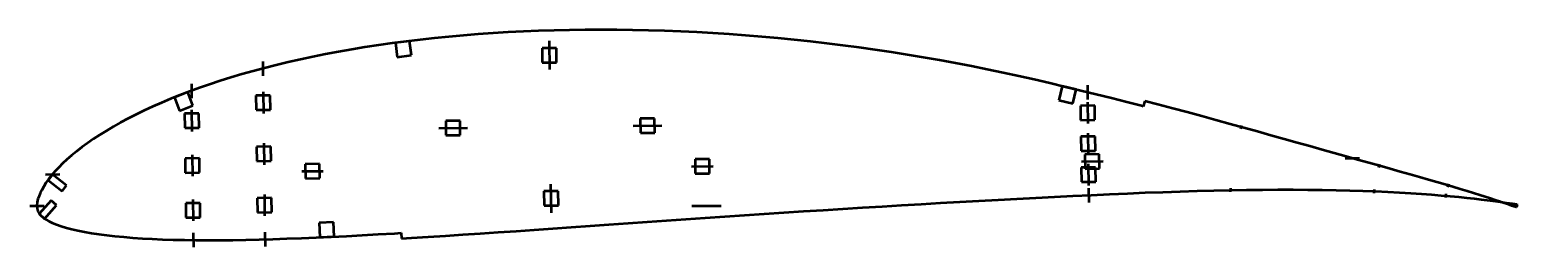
# Model space of a CAD drawing. Header units: metres. Extents: x -145 to 270, y -12 to 49.
import ezdxf

# ---------------------------------------------------------------- set-up
doc = ezdxf.new("R2010")
doc.units = ezdxf.units.M
for name, color, linetype, lineweight in [('FoilLayer', 1, 'Continuous', 50), ('StringerLayer', 1, 'Continuous', 50), ('SubLayer', 1, 'Continuous', 50)]:
    doc.layers.add(name, color=color, linetype=linetype, lineweight=lineweight)

msp = doc.modelspace()

# ---------------------------------------------------------------- linework, layer by layer
at = {"layer": 'FoilLayer'}
for p, q in [((-40.22, 45.87), (-44.1, 45.36)), ((-36.28, 46.35), (-40.22, 45.87)), ((-32.3, 46.79), (-36.28, 46.35)), ((-28.28, 47.19), (-32.3, 46.79)), ((-24.22, 47.55), (-28.28, 47.19)), ((-20.1, 47.88), (-24.22, 47.55)), ((-15.93, 48.17), (-20.1, 47.88)), ((-11.73, 48.43), (-15.93, 48.17)), ((-7.5, 48.65), (-11.73, 48.43)), ((-3.25, 48.82), (-7.5, 48.65)), ((1.06, 48.96), (-3.25, 48.82)), ((5.39, 49.05), (1.06, 48.96)), ((9.75, 49.11), (5.39, 49.05)), ((14.14, 49.14), (9.75, 49.11)), ((18.55, 49.13), (14.14, 49.14)), ((22.98, 49.07), (18.55, 49.13)), ((27.43, 48.97), (22.98, 49.07)), ((31.9, 48.83), (27.43, 48.97)), ((36.39, 48.66), (31.9, 48.83)), ((40.89, 48.45), (36.39, 48.66)), ((45.4, 48.19), (40.89, 48.45)), ((49.92, 47.9), (45.4, 48.19)), ((54.45, 47.57), (49.92, 47.9)), ((58.99, 47.2), (54.45, 47.57)), ((63.53, 46.79), (58.99, 47.2)), ((68.07, 46.35), (63.53, 46.79)), ((72.61, 45.87), (68.07, 46.35)), ((77.14, 45.34), (72.61, 45.87)), ((-66.23, 41.59), (-69.71, 40.84)), ((-62.69, 42.3), (-66.23, 41.59)), ((-59.08, 42.98), (-62.69, 42.3)), ((-55.42, 43.63), (-59.08, 42.98)), ((-51.71, 44.24), (-55.42, 43.63)), ((-47.94, 44.81), (-51.71, 44.24)), ((-44.1, 45.36), (-47.94, 44.81)), ((81.66, 44.78), (77.14, 45.34)), ((86.18, 44.18), (81.66, 44.78)), ((90.7, 43.54), (86.18, 44.18)), ((95.21, 42.87), (90.7, 43.54)), ((99.7, 42.16), (95.21, 42.87)), ((104.17, 41.41), (99.7, 42.16)), ((-82.93, 37.59), (-86.08, 36.7)), ((-79.73, 38.45), (-82.93, 37.59)), ((-76.45, 39.28), (-79.73, 38.45)), ((-73.12, 40.08), (-76.45, 39.28)), ((-69.71, 40.84), (-73.12, 40.08)), ((108.64, 40.62), (104.17, 41.41)), ((113.09, 39.8), (108.64, 40.62)), ((117.52, 38.94), (113.09, 39.8)), ((121.94, 38.06), (117.52, 38.94)), ((126.34, 37.14), (121.94, 38.06)), ((-95.05, 33.89), (-97.89, 32.9)), ((-92.13, 34.85), (-95.05, 33.89)), ((-89.14, 35.79), (-92.13, 34.85)), ((-86.08, 36.7), (-89.14, 35.79)), ((130.71, 36.19), (126.34, 37.14)), ((135.07, 35.21), (130.71, 36.19)), ((139.42, 34.2), (135.07, 35.21)), ((143.76, 33.16), (139.42, 34.2)), ((-105.96, 29.82), (-108.49, 28.76)), ((-103.35, 30.86), (-105.96, 29.82)), ((-100.65, 31.89), (-103.35, 30.86)), ((-97.89, 32.9), (-100.65, 31.89)), ((148.08, 32.13), (143.76, 33.16)), ((152.37, 31.08), (148.08, 32.13)), ((156.62, 30.02), (152.37, 31.08)), ((160.84, 28.95), (156.62, 30.02)), ((165.89, 29.24), (165.49, 27.74)), ((169.57, 28.28), (165.89, 29.24)), ((-115.57, 25.48), (-117.78, 24.35)), ((-113.29, 26.58), (-115.57, 25.48)), ((-110.93, 27.68), (-113.29, 26.58)), ((-108.49, 28.76), (-110.93, 27.68)), ((165.02, 27.87), (160.84, 28.95)), ((165.49, 27.74), (165.02, 27.87)), ((173.68, 27.18), (169.57, 28.28)), ((177.75, 26.09), (173.68, 27.18)), ((181.77, 24.99), (177.75, 26.09)), ((185.75, 23.9), (181.77, 24.99)), ((-123.84, 20.96), (-125.68, 19.81)), ((-121.92, 22.09), (-123.84, 20.96)), ((-119.89, 23.23), (-121.92, 22.09)), ((-117.78, 24.35), (-119.89, 23.23)), ((189.68, 22.82), (185.75, 23.9)), ((193.55, 21.76), (189.68, 22.82)), ((197.36, 20.7), (193.55, 21.76)), ((-129.11, 17.49), (-130.7, 16.34)), ((-127.44, 18.66), (-129.11, 17.49)), ((-125.68, 19.81), (-127.44, 18.66)), ((201.1, 19.66), (197.36, 20.7)), ((204.78, 18.62), (201.1, 19.66)), ((208.4, 17.61), (204.78, 18.62)), ((211.94, 16.62), (208.4, 17.61)), ((215.4, 15.65), (211.94, 16.62)), ((-134.86, 12.92), (-136.07, 11.78)), ((-133.57, 14.06), (-134.86, 12.92)), ((-132.18, 15.19), (-133.57, 14.06)), ((-130.7, 16.34), (-132.18, 15.19)), ((218.78, 14.69), (215.4, 15.65)), ((222.08, 13.76), (218.78, 14.69)), ((225.29, 12.86), (222.08, 13.76)), ((228.41, 11.98), (225.29, 12.86)), ((-139.14, 8.47), (-139.98, 7.4)), ((-138.21, 9.55), (-139.14, 8.47)), ((-137.18, 10.66), (-138.21, 9.55)), ((-136.07, 11.78), (-137.18, 10.66)), ((231.44, 11.12), (228.41, 11.98)), ((234.36, 10.29), (231.44, 11.12)), ((237.19, 9.49), (234.36, 10.29)), ((239.92, 8.72), (237.19, 9.49)), ((242.53, 7.97), (239.92, 8.72)), ((-141.92, 4.41), (-142.35, 3.53)), ((-141.36, 5.38), (-141.92, 4.41)), ((-140.72, 6.37), (-141.36, 5.38)), ((-139.98, 7.4), (-140.72, 6.37)), ((175.73, 4.01), (180.48, 4.16)), ((180.48, 4.16), (185.17, 4.28)), ((185.17, 4.28), (189.78, 4.38)), ((189.78, 4.38), (194.3, 4.44)), ((194.3, 4.44), (198.72, 4.48)), ((198.72, 4.48), (203.04, 4.51)), ((203.04, 4.51), (207.28, 4.52)), ((207.28, 4.52), (211.41, 4.49)), ((211.41, 4.49), (215.43, 4.43)), ((215.43, 4.43), (219.32, 4.36)), ((219.32, 4.36), (223.1, 4.28)), ((223.1, 4.28), (226.76, 4.17)), ((226.76, 4.17), (230.3, 4.04)), ((245.04, 7.26), (242.53, 7.97)), ((247.43, 6.57), (245.04, 7.26)), ((249.71, 5.91), (247.43, 6.57)), ((251.87, 5.27), (249.71, 5.91)), ((253.92, 4.66), (251.87, 5.27)), ((255.85, 4.07), (253.92, 4.66)), ((-143.25, 0.12), (-143.26, 0.01)), ((-143.26, 0.01), (-143.21, -0.7)), ((-143.16, 1.02), (-143.25, 0.12)), ((-142.97, 1.91), (-143.16, 1.02)), ((-142.74, 2.54), (-142.97, 1.91)), ((-142.35, 3.53), (-142.74, 2.54)), ((92.58, -0.17), (98.04, 0.15)), ((98.04, 0.15), (103.46, 0.47)), ((103.46, 0.47), (108.87, 0.79)), ((108.87, 0.79), (114.26, 1.1)), ((114.26, 1.1), (119.63, 1.39)), ((119.63, 1.39), (124.95, 1.67)), ((124.95, 1.67), (130.23, 1.96)), ((130.23, 1.96), (135.47, 2.24)), ((135.47, 2.24), (140.69, 2.51)), ((140.69, 2.51), (145.86, 2.76)), ((145.86, 2.76), (150.97, 3)), ((150.97, 3), (156.03, 3.23)), ((156.03, 3.23), (161.04, 3.46)), ((161.04, 3.46), (166, 3.67)), ((166, 3.67), (170.9, 3.85)), ((170.9, 3.85), (175.73, 4.01)), ((230.3, 4.04), (233.69, 3.88)), ((233.69, 3.88), (236.96, 3.72)), ((236.96, 3.72), (240.09, 3.55)), ((240.09, 3.55), (243.09, 3.36)), ((243.09, 3.36), (245.93, 3.14)), ((245.93, 3.14), (248.62, 2.92)), ((248.62, 2.92), (251.14, 2.7)), ((251.14, 2.7), (253.53, 2.48)), ((253.53, 2.48), (255.76, 2.26)), ((255.76, 2.26), (257.83, 2.03)), ((257.66, 3.52), (255.85, 4.07)), ((259.35, 2.99), (257.66, 3.52)), ((257.83, 2.03), (259.74, 1.8)), ((260.91, 2.5), (259.35, 2.99)), ((259.74, 1.8), (261.48, 1.58)), ((262.35, 2.04), (260.91, 2.5)), ((261.48, 1.58), (263.05, 1.38)), ((263.67, 1.61), (262.35, 2.04)), ((263.05, 1.38), (264.45, 1.18)), ((264.86, 1.21), (263.67, 1.61)), ((264.45, 1.18), (265.7, 1.01)), ((265.93, 0.86), (264.86, 1.21)), ((265.7, 1.01), (266.78, 0.86)), ((266.87, 0.54), (265.93, 0.86)), ((266.78, 0.86), (267.7, 0.72)), ((267.68, 0.26), (266.87, 0.54)), ((268.35, 0.03), (267.68, 0.26)), ((267.7, 0.72), (268.45, 0.61)), ((268.88, -0.16), (268.35, 0.03)), ((268.45, 0.61), (269.04, 0.52)), ((269.04, 0.52), (269.46, 0.45)), ((269.46, 0.45), (269.74, 0.41)), ((269.83, 0.4), (269.6, -0.4)), ((269.74, 0.41), (269.83, 0.4)), ((-143.21, -0.7), (-143.07, -1.21)), ((-143.07, -1.21), (-142.85, -1.7)), ((-142.85, -1.7), (-142.5, -2.24)), ((-142.5, -2.24), (-142.05, -2.76)), ((-142.05, -2.76), (-141.47, -3.28)), ((-141.47, -3.28), (-140.79, -3.79)), ((-140.79, -3.79), (-139.96, -4.27)), ((27.03, -4.48), (32.41, -4.1)), ((32.41, -4.1), (37.83, -3.73)), ((37.83, -3.73), (43.26, -3.36)), ((43.26, -3.36), (48.7, -2.99)), ((48.7, -2.99), (54.16, -2.62)), ((54.16, -2.62), (59.65, -2.24)), ((59.65, -2.24), (65.15, -1.88)), ((65.15, -1.88), (70.64, -1.54)), ((70.64, -1.54), (76.13, -1.19)), ((76.13, -1.19), (81.61, -0.84)), ((81.61, -0.84), (87.1, -0.5)), ((87.1, -0.5), (92.58, -0.17)), ((269.27, -0.29), (268.88, -0.16)), ((269.52, -0.38), (269.27, -0.29)), ((269.6, -0.4), (269.52, -0.38)), ((-139.96, -4.27), (-138.95, -4.75)), ((-138.95, -4.75), (-137.77, -5.22)), ((-137.77, -5.22), (-136.44, -5.69)), ((-136.44, -5.69), (-135.02, -6.13)), ((-135.02, -6.13), (-133.48, -6.54)), ((-133.48, -6.54), (-131.8, -6.92)), ((-131.8, -6.92), (-129.97, -7.28)), ((-129.97, -7.28), (-128.01, -7.62)), ((-128.01, -7.62), (-125.95, -7.94)), ((-125.95, -7.94), (-123.78, -8.23)), ((-123.78, -8.23), (-121.48, -8.48)), ((-56.82, -8.44), (-52.45, -8.22)), ((-52.45, -8.22), (-48, -7.96)), ((-48, -7.96), (-43.45, -7.69)), ((-43.45, -7.69), (-41.62, -7.58)), ((-41.62, -7.58), (-41.53, -9.13)), ((-29.27, -8.38), (-24.44, -8.05)), ((-24.44, -8.05), (-19.53, -7.72)), ((-19.53, -7.72), (-14.55, -7.38)), ((-14.55, -7.38), (-9.53, -7.05)), ((-9.53, -7.05), (-4.45, -6.7)), ((-4.45, -6.7), (0.68, -6.33)), ((0.68, -6.33), (5.87, -5.96)), ((5.87, -5.96), (11.1, -5.59)), ((11.1, -5.59), (16.38, -5.23)), ((16.38, -5.23), (21.69, -4.86)), ((21.69, -4.86), (27.03, -4.48)), ((-121.48, -8.48), (-119.04, -8.7)), ((-119.04, -8.7), (-116.48, -8.91)), ((-116.48, -8.91), (-113.82, -9.1)), ((-113.82, -9.1), (-111.06, -9.26)), ((-111.06, -9.26), (-108.19, -9.38)), ((-108.19, -9.38), (-105.2, -9.47)), ((-105.2, -9.47), (-102.07, -9.53)), ((-102.07, -9.53), (-98.86, -9.58)), ((-98.86, -9.58), (-95.55, -9.6)), ((-95.55, -9.6), (-92.14, -9.59)), ((-92.14, -9.59), (-88.61, -9.55)), ((-88.61, -9.55), (-84.96, -9.48)), ((-84.96, -9.48), (-81.22, -9.4)), ((-81.22, -9.4), (-77.39, -9.3)), ((-77.39, -9.3), (-73.47, -9.17)), ((-73.47, -9.17), (-69.46, -9.01)), ((-69.46, -9.01), (-65.33, -8.83)), ((-65.33, -8.83), (-61.11, -8.64)), ((-61.11, -8.64), (-56.82, -8.44)), ((-41.53, -9.13), (-38.72, -8.96)), ((-38.72, -8.96), (-34.03, -8.68)), ((-34.03, -8.68), (-29.27, -8.38))]:
    msp.add_line(p, q, dxfattribs=at)
at = {"layer": 'StringerLayer'}
for p, q in [((-39.26, 45.99), (-43.22, 45.47)), ((-38.73, 42.03), (-39.26, 45.99)), ((-43.22, 45.47), (-42.7, 41.51)), ((-42.7, 41.51), (-38.73, 42.03)), ((142.84, 33.39), (141.91, 29.5)), ((146.73, 32.45), (142.84, 33.39)), ((-101.17, 31.7), (-104.9, 30.27)), ((-104.9, 30.27), (-103.47, 26.53)), ((-99.74, 27.96), (-101.17, 31.7)), ((141.91, 29.5), (145.79, 28.56)), ((145.79, 28.56), (146.73, 32.45)), ((-103.47, 26.53), (-99.74, 27.96)), ((-138.91, 8.77), (-140.14, 7.19)), ((-134.98, 5.68), (-138.91, 8.77)), ((-140.14, 7.19), (-136.21, 4.11)), ((-136.21, 4.11), (-134.98, 5.68)), ((-139.28, 1.47), (-142.6, -2.27)), ((-141.1, -3.6), (-137.78, 0.14)), ((-137.78, 0.14), (-139.28, 1.47)), ((-142.6, -2.27), (-141.1, -3.6)), ((-60.52, -4.61), (-64.51, -4.79)), ((-64.51, -4.79), (-64.34, -8.79)), ((-60.34, -8.61), (-60.52, -4.61)), ((-64.34, -8.79), (-60.34, -8.61))]:
    msp.add_line(p, q, dxfattribs=at)
at = {"layer": 'SubLayer'}
for p, q in [((-0.3, 46.02), (-0.2, 38.02)), ((1.73, 44.04), (-2.27, 43.99)), ((-2.27, 43.99), (-2.22, 39.99)), ((1.78, 40.04), (1.73, 44.04)), ((-80.23, 40.32), (-80.18, 36.32)), ((-2.22, 39.99), (1.78, 40.04)), ((-100.16, 34.08), (-100.11, 30.08)), ((149.87, 33.69), (149.92, 29.69)), ((-78.12, 30.81), (-82.12, 30.76)), ((-82.12, 30.76), (-82.07, 26.76)), ((-80.13, 31.79), (-80.05, 25.79)), ((-78.07, 26.81), (-78.12, 30.81)), ((-98.05, 25.78), (-102.05, 25.73)), ((-102.05, 25.73), (-102, 21.73)), ((-100.07, 26.75), (-99.99, 20.75)), ((-98, 21.78), (-98.05, 25.78)), ((-82.07, 26.76), (-78.07, 26.81)), ((151.94, 27.97), (147.94, 27.92)), ((147.94, 27.92), (147.99, 23.92)), ((149.93, 28.94), (150, 22.94)), ((151.99, 23.97), (151.94, 27.97)), ((-102, 21.73), (-98, 21.78)), ((-31.12, 21.66), (-23.12, 21.76)), ((-25.15, 23.73), (-29.15, 23.68)), ((-29.15, 23.68), (-29.1, 19.68)), ((-25.1, 19.73), (-25.15, 23.73)), ((23.12, 22.33), (31.12, 22.43)), ((29.1, 24.41), (25.1, 24.36)), ((25.1, 24.36), (25.15, 20.36)), ((29.15, 20.41), (29.1, 24.41)), ((147.99, 23.92), (151.99, 23.97)), ((192.69, 21.48), (192.96, 22.44)), ((-79.95, 17.48), (-79.87, 11.48)), ((-29.1, 19.68), (-25.1, 19.73)), ((25.15, 20.36), (29.15, 20.41)), ((152.05, 19.35), (148.05, 19.3)), ((148.05, 19.3), (148.1, 15.3)), ((150.03, 20.32), (150.11, 14.33)), ((152.1, 15.35), (152.05, 19.35)), ((-97.9, 13.28), (-101.9, 13.23)), ((-101.9, 13.23), (-101.85, 9.23)), ((-99.91, 14.26), (-99.84, 8.26)), ((-97.85, 9.28), (-97.9, 13.28)), ((-77.94, 16.51), (-81.94, 16.46)), ((-81.94, 16.46), (-81.89, 12.46)), ((-81.89, 12.46), (-77.89, 12.51)), ((-77.89, 12.51), (-77.94, 16.51)), ((44.42, 13.05), (40.42, 13)), ((40.42, 13), (40.47, 9)), ((44.47, 9.05), (44.42, 13.05)), ((148.1, 15.3), (152.1, 15.35)), ((153.21, 14.41), (149.21, 14.36)), ((149.21, 14.36), (149.26, 10.36)), ((153.26, 10.41), (153.21, 14.41)), ((221.77, 13.26), (225.77, 13.31)), ((-140.89, 8.74), (-136.89, 8.79)), ((-101.85, 9.23), (-97.85, 9.28)), ((-69.36, 9.63), (-63.36, 9.7)), ((-64.38, 11.69), (-68.38, 11.64)), ((-68.38, 11.64), (-68.33, 7.64)), ((-64.33, 7.69), (-64.38, 11.69)), ((39.44, 10.99), (45.44, 11.06)), ((40.47, 9), (44.47, 9.05)), ((152.15, 10.73), (148.15, 10.68)), ((148.15, 10.68), (148.2, 6.68)), ((148.24, 12.34), (154.24, 12.42)), ((149.26, 10.36), (153.26, 10.41)), ((150.14, 11.71), (150.22, 5.71)), ((152.2, 6.73), (152.15, 10.73)), ((231.2, 10.67), (231.47, 11.63)), ((-68.33, 7.64), (-64.33, 7.69)), ((0.3, -1.93), (0.2, 6.07)), ((148.2, 6.68), (152.2, 6.73)), ((150.22, 4.96), (150.27, 0.96)), ((189.84, 3.88), (189.9, 4.88)), ((229.9, 3.55), (230.01, 4.55)), ((250.42, 5.17), (250.71, 6.13)), ((-145.25, 0), (-141.25, 0)), ((-97.74, 0.78), (-101.74, 0.73)), ((-101.74, 0.73), (-101.69, -3.27)), ((-99.75, 1.76), (-99.68, -4.24)), ((-97.69, -3.22), (-97.74, 0.78)), ((-77.76, 2.2), (-81.76, 2.15)), ((-81.76, 2.15), (-81.71, -1.85)), ((-79.77, 3.18), (-79.7, -2.82)), ((-77.71, -1.8), (-77.76, 2.2)), ((2.22, 4.1), (-1.78, 4.05)), ((-1.78, 4.05), (-1.73, 0.05)), ((-1.73, 0.05), (2.27, 0.1)), ((2.27, 0.1), (2.22, 4.1)), ((39.5, 0), (47.65, 0)), ((249.88, 2.31), (250.02, 3.3)), ((-101.69, -3.27), (-97.69, -3.22)), ((-81.71, -1.85), (-77.71, -1.8)), ((-99.64, -7.57), (-99.59, -11.57)), ((-79.64, -7.36), (-79.59, -11.36))]:
    msp.add_line(p, q, dxfattribs=at)

doc.saveas('drawing.dxf')
